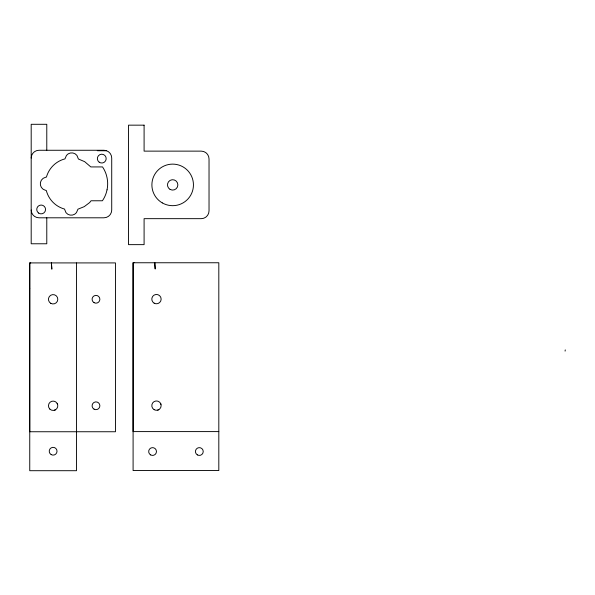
<?xml version="1.0" encoding="UTF-8"?>
<svg xmlns="http://www.w3.org/2000/svg" width="595" height="595" viewBox="0 0 595 595"><rect width="100%" height="100%" fill="white"/><g stroke="black" fill="none" stroke-linecap="round" stroke-linejoin="round"><path stroke-width="0.89" d="M565.094 351.11L565.25 349.897M54.338 410.29L55.461 409.821M157.682 410.134L158.813 409.672M218.811 431.598L133.094 431.598L133.094 262.759L218.811 262.759L218.811 470.556L133.094 470.556L133.094 262.759L134.068 262.767M30.717 262.916L29.75 262.916L29.75 470.704L76.502 470.704L76.502 262.916M97.275 150.706L106.371 150.773M160.524 403.284L160.992 404.414M57.172 403.432L57.641 404.563M154.707 262.767L155.183 269.029L154.812 262.767M51.363 262.916L51.839 269.178L51.46 262.916M46.782 150.267L46.782 124.296L31.193 124.296L31.193 243.772L46.782 243.772L46.782 217.8M31.193 158.062A7.795 7.795 0 0 1 38.987 150.267L103.924 150.267A7.795 7.795 0 0 1 111.719 158.062L111.719 210.005A7.795 7.795 0 0 1 103.924 217.8L38.987 217.8A7.795 7.795 0 0 1 31.193 210.005M29.757 288.478L29.75 431.747L115.467 431.747L115.467 262.916L29.75 262.916L29.757 288.478M107.048 189.82L106.304 192.721A30.167 30.167 0 0 1 102.4 200.775L91.05 200.775L89.652 202.568L84.237 206.643L77.952 209.18L76.428 212.683A6.657 6.657 0 0 1 66.008 212.683L64.505 209.061A25.972 25.972 0 0 1 46.306 190.526L45.48 190.288A6.657 6.657 0 0 1 45.48 177.303L46.432 177.079A25.972 25.972 0 0 1 64.959 158.88L66.484 155.377A6.657 6.657 0 0 1 76.904 155.377L78.406 159.006L84.646 161.654L90.812 166.927L102.533 166.927A30.167 30.167 0 0 1 106.371 175.019L107.093 177.92A30.167 30.167 0 0 1 107.048 189.82M144.094 125.158L128.513 125.158L128.513 244.642L144.094 244.642L144.094 218.662L201.236 218.662A7.795 7.795 0 0 0 209.031 210.868L209.031 158.925A7.795 7.795 0 0 0 201.236 151.13L144.094 151.13L144.094 125.158M170.073 189.396A5.191 5.191 0 0 0 177.86 184.896A5.191 5.191 0 0 0 170.073 180.397A5.191 5.191 0 0 0 170.073 189.396M162.279 202.895A20.78 20.78 0 0 0 193.449 184.896A20.78 20.78 0 0 0 162.279 166.905A20.78 20.78 0 0 0 162.279 202.895M154.135 303.175A4.678 4.678 0 0 0 161.148 299.129A4.678 4.678 0 0 0 154.135 295.075A4.678 4.678 0 0 0 154.135 303.175M150.632 454.907A3.897 3.897 0 0 0 156.47 451.531A3.897 3.897 0 0 0 150.632 448.154A3.897 3.897 0 0 0 150.632 454.907M197.384 454.907A3.897 3.897 0 0 0 203.23 451.531A3.897 3.897 0 0 0 197.384 448.154A3.897 3.897 0 0 0 197.384 454.907M154.135 409.672A4.678 4.678 0 0 0 161.148 405.619A4.678 4.678 0 0 0 154.135 401.573A4.678 4.678 0 0 0 154.135 409.672M49.824 409.077A4.678 4.678 0 0 0 57.641 406.98A4.678 4.678 0 0 0 51.914 401.253A4.678 4.678 0 0 0 49.824 409.077M50.791 303.331A4.678 4.678 0 0 0 57.804 299.278A4.678 4.678 0 0 0 50.791 295.232A4.678 4.678 0 0 0 50.791 303.331M94.04 409.144A3.897 3.897 0 0 0 99.878 405.775A3.897 3.897 0 0 0 94.04 402.399A3.897 3.897 0 0 0 94.04 409.144M94.04 302.654A3.897 3.897 0 0 0 99.878 299.278A3.897 3.897 0 0 0 94.04 295.901A3.897 3.897 0 0 0 94.04 302.654M51.177 454.602A3.897 3.897 0 0 0 57.023 451.226A3.897 3.897 0 0 0 51.177 447.856A3.897 3.897 0 0 0 51.177 454.602M38.616 213.07A4.418 4.418 0 0 0 45.547 209.842A4.418 4.418 0 0 0 39.285 205.454A4.418 4.418 0 0 0 38.616 213.07M99.231 162.227A4.418 4.418 0 0 0 106.163 158.999A4.418 4.418 0 0 0 99.9 154.611A4.418 4.418 0 0 0 99.231 162.227"/></g></svg>
